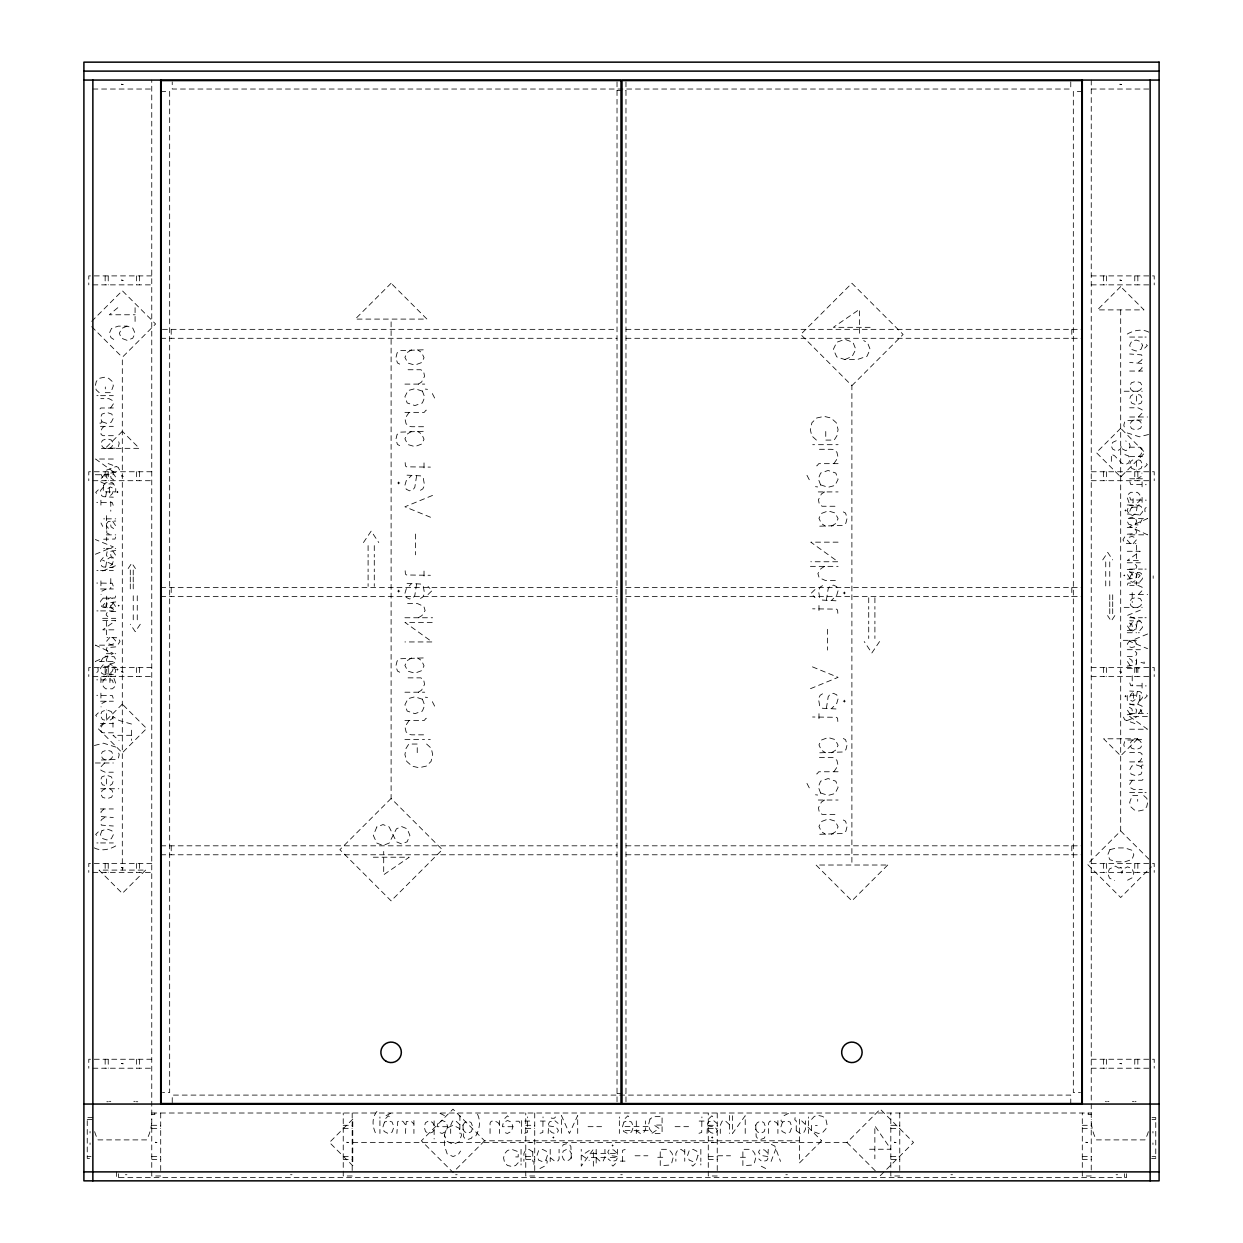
<?xml version="1.0" encoding="UTF-8"?>
<svg xmlns="http://www.w3.org/2000/svg" width="1243" height="1243" viewBox="0 0 1243 1243"><rect width="100%" height="100%" fill="white"/><g stroke="black" fill="none" stroke-linecap="round" stroke-linejoin="round"><path stroke-width="0.75" stroke-dasharray="5 3.75" d="M126.91 1174.713L125.388 1174.713M292.027 1174.713L290.505 1174.713M457.144 1174.713L455.622 1174.713M622.261 1174.713L620.739 1174.713M787.378 1174.713L785.856 1174.713M952.495 1174.713L950.973 1174.713M1117.612 1174.713L1116.09 1174.713M105.733 496.687L106.898 489.276L110.301 486.945L112.46 487.955L113.331 490.55L112.46 493.533L109.244 496.687M105.733 566.994L106.898 559.583L110.301 557.252L112.46 558.262L113.331 560.857L112.46 563.84L109.244 566.994M105.733 607.392L106.898 599.981L110.301 597.65L112.46 598.66L113.331 601.255L112.46 604.238L109.244 607.392M105.733 674.172L106.898 666.761L110.301 664.43L112.46 665.44L113.331 668.035L112.46 671.018L109.244 674.172M416.607 475.836L414.82 487.24L413.282 489.462L409.584 490.83L406.259 489.276L404.923 485.283L406.259 480.699L411.2 475.836M416.607 584.008L414.82 595.413L413.282 597.634L409.584 598.986L406.259 597.448L404.923 593.455L406.259 588.871L411.2 584.008M826.393 600.105L828.18 588.716L829.718 586.478L833.416 585.127L836.741 586.68L838.077 590.674L836.741 595.257L831.8 600.105M826.393 708.277L828.18 696.872L829.718 694.651L833.416 693.299L836.741 694.853L838.077 698.846L836.741 703.429L831.8 708.277M1137.267 505.823L1136.102 513.235L1132.699 515.565L1130.54 514.555L1129.669 511.961L1130.54 508.977L1133.756 505.823M1137.267 572.603L1136.102 580.015L1132.699 582.346L1130.54 581.336L1129.669 578.741L1130.54 575.758L1133.756 572.603M1137.267 621.251L1136.102 628.663L1132.699 630.993L1130.54 629.983L1129.669 627.389L1130.54 624.406L1133.756 621.251M1137.267 691.559L1136.102 698.97L1132.699 701.301L1130.54 700.291L1129.669 697.696L1130.54 694.713L1133.756 691.559M113.175 505.279L112.29 502.545L96.768 502.343M113.175 585.966L112.29 583.247L96.768 583.045M113.175 682.764L112.29 680.045L96.768 679.843M113.175 698.24L112.29 695.505L96.768 695.303M405.171 462.614L405.404 465.892L406.523 466.824L430.404 467.119M405.171 570.786L405.404 574.048L406.523 574.981L430.404 575.291M837.829 613.327L837.596 610.064L836.477 609.132L812.596 608.821M837.829 721.499L837.596 718.236L836.477 717.304L812.596 716.993M1129.825 481.756L1130.71 484.49L1146.232 484.692M1129.825 497.231L1130.71 499.95L1146.232 500.152M1129.825 682.966L1130.71 685.701L1146.232 685.903M119.53 469.994L118.256 467.337L106.447 462.924M1123.47 717.149L1124.744 719.79L1136.553 724.203M106.789 530.714L106.789 532.967L110.658 534.863M405.342 1133.461L406.29 1121.543L410.998 1121.124L413.919 1124.045M548.179 1133.461L548.691 1123.377L549.826 1121.59L554.891 1120.72L558.091 1123.377M617.522 1149.34L617.025 1158.911L615.969 1160.605L611.152 1161.428L608.107 1158.911M707.049 1133.461L707.562 1123.377L708.696 1121.59L713.762 1120.72L716.962 1123.377M768.267 1149.34L767.77 1158.911L766.698 1160.605L761.897 1161.428L758.836 1158.911M545.863 1160.107L547.371 1155.477L546.221 1151.236L542.43 1149.324L538.592 1150.707L536.976 1155.477L538.592 1160.107L542.15 1161.521L545.863 1160.107L547.231 1161.242L546.967 1163.262M782.469 1122.103L780.884 1126.981L782.096 1131.456L786.089 1133.461L790.144 1132L791.838 1126.981L790.144 1122.103L786.384 1120.611L782.469 1122.103L781.039 1120.906L781.303 1118.793M444.404 1135.077L446.688 1128.162L453.058 1125.288L459.087 1128.162L461.588 1135.077L459.024 1141.975L453.058 1144.368L447.076 1141.292L444.404 1135.077L444.404 1145.564L447.169 1153.861L453.058 1156.534L458.403 1154.436L460.547 1151.08M447.682 1126.702L437.116 1126.702L438.018 1122.615L442.306 1120.518L446.097 1122.149L447.682 1126.702L446.082 1131.379L442.12 1133.461L439.028 1132.373L437.536 1130.322M512.955 1126.702L502.405 1126.702L503.291 1122.615L507.579 1120.518L511.386 1122.149L512.955 1126.702L511.355 1131.379L507.393 1133.461L504.301 1132.373L502.809 1130.322M771.111 1161.413L775.834 1148.858M107.442 657.05L106.354 659.909L107.442 662.643L111 663.886L114.667 662.643L115.739 659.676L114.278 656.77L105.018 656.195M1135.558 524.064L1136.646 521.205L1135.558 518.471L1132 517.212L1128.333 518.471L1127.261 521.423L1128.722 524.344L1137.982 524.919M106.432 523.893L108.359 521.407L115.739 521.019M475.82 1135.869C480.14 1128.395 481.165 1118.778 475.82 1111.506M100.963 661.587L102.718 658.2M1140.282 522.899L1142.037 519.527M472.154 1136.879L471.408 1138.308L468.145 1139.349L464.929 1138.557L463.406 1136.49L462.878 1121.559M562.566 1146.093L563.281 1144.71L566.388 1143.731L569.434 1144.492L570.879 1146.45L571.392 1160.636M764.896 1136.879L764.134 1138.308L760.887 1139.349L757.671 1138.557L756.148 1136.49L755.62 1121.559M376.94 1111.413C371.02 1118.669 372.574 1128.287 376.94 1135.869M533.869 1164.38L534.117 1162.36L532.765 1161.242L532.765 1149.324M795.1 1117.612L794.836 1119.741L796.266 1120.922L796.266 1133.461M462.878 1125.397L464.587 1122.631L468.021 1121.046L471.144 1122.6L472.806 1127.013L471.454 1131.581L467.741 1133.476L464.462 1131.72L462.878 1129.11M571.392 1157L569.76 1159.626L566.497 1161.117L563.53 1159.641L561.945 1155.446L563.234 1151.111L566.761 1149.309L569.869 1150.987L571.392 1153.457M755.62 1125.397L757.329 1122.631L760.763 1121.046L763.886 1122.6L765.548 1127.013L764.196 1131.581L760.483 1133.476L757.205 1131.72L755.62 1129.11M128.169 568.548L131.774 563.11L135.44 568.548M1114.831 615.58L1111.226 621.018L1107.56 615.58M110.596 407.984L113.331 403.944L112.569 400.557L108.964 398.646L100.792 398.646M409.118 412.365L404.923 418.58L406.088 423.785L409.118 426.287L411.619 426.722L424.22 426.722M409.118 720.474L404.923 726.689L406.088 731.894L409.118 734.395L411.619 734.831L424.22 734.831M833.882 463.655L838.077 457.424L836.912 452.234L833.882 449.717L831.381 449.298L818.78 449.298M833.882 771.763L838.077 765.533L836.912 760.343L833.882 757.826L831.381 757.407L818.78 757.407M1132.404 780.262L1129.669 784.302L1130.431 787.689L1134.036 789.6L1142.208 789.6M140.273 624.235L135.254 631.677L130.329 624.235M363.453 542.554L371.175 531.103L378.773 542.554M879.547 641.559L871.825 653.01L864.227 641.559M1102.727 559.878L1107.746 552.436L1112.671 559.878M434.133 1129.918L432.486 1132.187L429.037 1133.461L425.588 1131.643L424.298 1127.385L425.401 1122.802L428.866 1120.751L432.548 1122.445L434.133 1125.412M101.957 421.781L106.836 423.366L111.311 422.154L113.331 418.161L111.854 414.121L106.836 412.412L101.957 414.121L100.481 417.866L101.957 421.781L100.776 423.21L98.648 422.946M422.402 391.141L414.898 388.702L408.015 390.566L404.923 396.703L407.176 402.934L414.898 405.56L422.402 402.934L424.702 397.17L422.402 391.141L424.236 388.95L427.514 389.354M422.402 699.25L414.898 696.81L408.015 698.675L404.923 704.812L407.176 711.043L414.898 713.668L422.402 711.043L424.702 705.278L422.402 699.25L424.236 697.059L427.514 697.463M820.598 484.863L828.102 487.303L834.985 485.438L838.077 479.316L835.824 473.086L828.102 470.46L820.598 473.086L818.298 478.85L820.598 484.863L818.764 487.07L815.486 486.666M820.598 792.972L828.102 795.411L834.985 793.547L838.077 787.425L835.824 781.194L828.102 778.569L820.598 781.194L818.298 786.959L820.598 792.972L818.764 795.178L815.486 794.774M1141.043 766.465L1136.164 764.88L1131.689 766.092L1129.669 770.085L1131.146 774.14L1136.164 775.834L1141.043 774.125L1142.519 770.38L1141.043 766.465L1142.224 765.035L1144.352 765.3M136.326 1101.718L137.771 1101.749M518.207 1162.702L515.565 1165.592L511.712 1166.462L507.47 1165.452L504.58 1162.5L503.57 1157.963L504.58 1153.706L507.47 1150.459L511.712 1149.324L518.207 1151.717L518.207 1156.922L512.815 1156.922M811.586 1119.368L814.367 1116.338L818.422 1115.437L822.897 1116.478L825.942 1119.601L826.999 1124.371L825.942 1128.846L822.897 1132.264L818.422 1133.461L811.586 1130.944L811.586 1125.459L817.257 1125.459M1134.875 1101.764L1136.009 1101.469M117.79 307.705L109.306 314.774L135.083 314.774M106.851 1101.749L108.296 1101.718M104.769 603.476L102.843 605.434L104.769 607.314M96.814 672.556L98.119 671.22L98.119 668.594L96.814 667.305M1146.186 507.424L1144.881 508.775L1144.881 511.401L1146.186 512.691M555.559 1116.96L554.269 1118.265L551.643 1118.265L550.307 1116.96M1138.231 577.638L1140.157 575.68L1138.231 573.8M91.687 321.347L122.311 290.738L155.593 324.003L122.311 357.285L122.311 870.1M103.915 808.944L100.978 811.881L101.398 816.589L113.331 817.521M391.11 798.457L339.898 849.668L391.11 900.864L442.306 849.668L391.11 798.457L391.11 319.094M851.89 385.656L903.102 334.46L851.89 283.264L800.694 334.46L851.89 385.656L851.89 865.019M1139.085 371.051L1142.022 368.114L1141.602 363.407L1129.669 362.474M484.599 1140.794L452.996 1172.398L421.377 1140.794L452.996 1109.176L484.599 1140.794L799.498 1140.794M1120.689 309.895L1120.689 830.961L1087.407 864.242L1120.689 897.524L1151.313 866.899M352.779 1142.457L846.965 1142.457L880.246 1109.176L913.527 1142.457L885.56 1170.409M880.246 1175.723L884.239 1171.729M98.306 489.835L95.68 492.399L98.306 495.087M98.306 712.829L95.68 715.393L98.306 718.081M98.29 831.878L95.664 834.457L98.29 837.129M428.027 594.558L432.067 590.596L428.027 586.478M814.973 589.57L810.933 593.517L814.973 597.65M1144.71 348.118L1147.336 345.538L1144.71 342.85M385.734 1118.436L388.406 1115.81L390.986 1118.436M1144.694 467.166L1147.32 464.602L1144.694 461.914M504.798 1118.451L507.47 1115.826L510.05 1118.451M625.167 1118.436L627.839 1115.81L630.419 1118.436M615.503 1163.588L612.954 1166.089L610.515 1163.588M709.163 1118.451L711.851 1115.826L714.43 1118.451M1144.694 698.426L1147.32 695.847L1144.694 693.159M695.319 1163.603L692.771 1166.105L690.316 1163.603M105.453 678.321L103.216 680.356L102.563 683.308L103.324 686.587L105.608 688.808L112.367 688.808L114.869 686.587L115.739 683.308L113.905 678.321L109.897 678.321L109.897 682.469M1137.547 502.794L1139.784 500.758L1140.437 497.79L1139.676 494.528L1137.392 492.306L1130.633 492.306L1128.131 494.528L1127.261 497.79L1129.095 502.794L1133.103 502.794L1133.103 498.645M110.176 720.07L112.243 718.578L113.331 715.471L111.233 711.509L106.572 709.908L102.004 711.493L100.372 715.284L102.47 719.573L106.572 720.474L106.572 709.908M110.176 785.343L112.243 783.851L113.331 780.759L111.233 776.797L106.572 775.197L102.004 776.766L100.372 780.557L102.47 784.846L106.572 785.747L106.572 775.197M1132.824 394.652L1130.757 396.144L1129.669 399.236L1131.767 403.198L1136.428 404.798L1140.996 403.229L1142.628 399.438L1140.53 395.15L1136.428 394.249L1136.428 404.798M1132.824 459.926L1130.757 461.417L1129.669 464.525L1131.767 468.487L1136.428 470.087L1140.996 468.502L1142.628 464.711L1140.53 460.423L1136.428 459.522L1136.428 470.087M1129.856 640.331L1127.261 644.06L1128.582 646.578L1131.689 647.51L1135.045 646.702L1136.553 644.185L1135.31 641.497L1133.15 640.331M104.583 817.521L101.367 819.79L100.434 822.276L101.398 825.134L113.331 826.005M1138.417 362.474L1141.633 360.206L1142.566 357.72L1141.602 354.861L1129.669 353.991M589.322 1150.459L581.879 1155.4L589.322 1160.418M652.062 1133.181L659.147 1128.489L652.062 1123.719M104.583 426.349L102.516 427.67L100.559 431.445L101.18 434.584L102.998 435.687L113.331 435.687M418.378 384.103L421.548 382.083L424.562 376.256L423.614 371.439L420.802 369.746L404.923 369.746M104.583 723.473L102.516 724.778L100.559 728.569L101.18 731.692L102.998 732.795L113.331 732.795M418.378 692.211L421.548 690.191L424.562 684.365L423.614 679.548L420.802 677.855L404.923 677.855M824.622 491.917L821.452 493.922L818.438 499.748L819.386 504.58L822.198 506.258L838.077 506.258M1138.417 456.523L1140.484 455.218L1142.441 451.427L1141.82 448.303L1140.002 447.2L1129.669 447.2M824.622 800.026L821.452 802.03L818.438 807.857L819.386 812.689L822.198 814.367L838.077 814.367M1138.417 761.897L1140.484 760.592L1142.441 756.801L1141.82 753.662L1140.002 752.559L1129.669 752.559M109.835 637.41L106.665 641.17L107.799 643.454L111.031 644.666L114.356 643.688L115.754 640.968L112.554 637.41M1133.165 543.688L1136.335 539.928L1135.201 537.644L1131.969 536.432L1128.644 537.411L1127.246 540.13L1130.446 543.688M104.567 474.748L100.201 479.441L100.994 482.098L105.127 483.947L113.331 483.947M104.567 762.984L100.201 767.677L100.994 770.349L105.127 772.198L113.331 772.198M418.409 617.755L421.952 615.565L425.106 610.546L423.879 606.444L417.539 603.601L404.923 603.601M824.591 566.357L821.048 568.548L817.894 573.567L819.121 577.684L825.461 580.512L838.077 580.512M1138.433 416.995L1142.799 412.319L1142.006 409.646L1137.873 407.797L1129.669 407.797M1138.433 594.542L1142.799 589.85L1142.006 587.178L1137.873 585.344L1129.669 585.344M1138.433 713.498L1142.799 708.805L1142.006 706.148L1137.873 704.299L1129.669 704.299M108.964 448.63L111.575 447.045L113.331 443.767L111.435 440.053L106.882 438.701L102.454 440.364L100.901 443.502L102.485 446.921L105.251 448.63M411.635 349.811L407.611 352.266L404.907 357.3L407.828 363.034L414.851 365.1L421.641 362.552L424.034 357.735L421.61 352.468L417.353 349.811M411.635 431.321L407.611 433.776L404.907 438.81L407.828 444.543L414.851 446.61L421.641 444.062L424.034 439.23L421.61 433.962L417.353 431.321M108.964 760.001L111.575 758.401L113.331 755.122L111.435 751.409L106.882 750.057L102.454 751.72L100.901 754.858L102.485 758.277L105.251 760.001M411.635 657.935L407.611 660.375L404.907 665.409L407.828 671.142L414.851 673.209L421.641 670.661L424.034 665.844L421.61 660.577L417.353 657.935M831.365 526.193L835.389 523.738L838.093 518.704L835.172 512.986L828.149 510.904L821.359 513.468L818.966 518.284L821.39 523.552L825.647 526.193M1134.036 419.994L1131.425 421.595L1129.669 424.857L1131.565 428.586L1136.118 429.938L1140.546 428.276L1142.099 425.137L1140.515 421.719L1137.749 419.994M831.365 752.792L835.389 750.352L838.093 745.303L835.172 739.585L828.149 737.519L821.359 740.067L818.966 744.883L821.39 750.15L825.647 752.792M831.365 834.302L835.389 831.847L838.093 826.813L835.172 821.095L828.149 819.013L821.359 821.576L818.966 826.393L821.39 831.66L825.647 834.302M1134.036 739.616L1131.425 741.201L1129.669 744.479L1131.565 748.193L1136.118 749.545L1140.546 747.882L1142.099 744.759L1140.515 741.325L1137.749 739.616M103.231 487.287L100.574 490.488L101.46 495.553L103.231 496.687L113.315 497.2M103.231 557.594L100.574 560.811L101.46 565.876L103.231 566.994L113.315 567.507M103.231 597.992L100.574 601.192L101.46 606.273L103.231 607.392L113.315 607.905M103.231 664.772L100.574 667.988L101.46 673.053L103.231 674.172L113.315 674.685M420.46 490.301L422.822 488.872L424.531 485.36L423.195 477.576L420.46 475.836L404.938 475.044M420.46 598.473L422.822 597.044L424.531 593.533L423.195 585.733L420.46 584.008L404.938 583.216M822.54 585.655L820.178 587.084L818.469 590.58L819.805 598.38L822.54 600.105L838.062 600.897M822.54 693.827L820.178 695.257L818.469 698.752L819.805 706.552L822.54 708.277L838.062 709.069M1139.769 515.224L1142.426 512.007L1141.54 506.942L1139.769 505.823L1129.685 505.311M1139.769 582.004L1142.426 578.803L1141.54 573.722L1139.769 572.603L1129.685 572.091M1139.769 630.652L1142.426 627.451L1141.54 622.37L1139.769 621.251L1129.685 620.739M1139.769 700.959L1142.426 697.758L1141.54 692.693L1139.769 691.559L1129.685 691.046M104.148 666.264L115.739 667.118M1138.852 514.835L1127.261 513.981M105.267 788.746L102.314 790.315L100.621 794.013L102.672 797.462L107.255 798.565L111.513 797.291L113.315 793.826L112.041 790.377L109.772 788.746M1137.733 391.25L1140.686 389.68L1142.379 385.983L1140.328 382.533L1135.745 381.43L1131.487 382.704L1129.685 386.169L1130.959 389.618L1133.228 391.25M1137.733 607.361L1140.686 605.776L1142.379 602.094L1140.328 598.644L1135.745 597.541L1131.487 598.815L1129.685 602.265L1130.959 605.729L1133.228 607.361M1127.587 880.199L1132.187 877.776L1133.756 873.301L1132.187 868.733L1127.587 866.853L1123.284 868.95L1121.87 873.301L1120.363 868.95L1115.328 866.122L1109.471 868.95L1107.762 873.301L1109.471 878.133L1114.536 880.541M118.24 644.2L120.043 641.264L117.945 637.799L107.038 637.41M1124.76 536.914L1122.957 539.85L1125.055 543.3L1135.962 543.688M386.091 1115.639L390.722 1113.246M539.959 1168.529L544.356 1166.26M784.069 1115.639L788.699 1113.246M94.406 745.52L103.402 743.174L115.723 747.043M1148.594 434.475L1139.598 436.821L1127.277 432.952M1116.245 440.706L1112.578 442.446L1111.351 445.942L1112.578 449.08L1116.82 451.131L1120.456 449.08L1121.543 445.942L1122.569 449.08L1125.676 450.603L1129.001 449.251L1130.136 445.942L1129.001 442.694L1125.676 440.954M1127.277 334.056C1134.843 329.706 1144.461 328.152 1151.717 334.056M115.723 845.939C108.157 850.29 98.539 851.843 91.283 845.939M127.019 326.132L121.892 328.354L119.344 333.279L121.332 338.205L127.019 340.318L132.721 338.251L135.083 333.279L132.721 328.028L127.019 326.132L118.365 326.132L111.528 328.432L109.322 333.279L111.047 337.692L113.812 339.463M844.867 359.553L852.185 356.384L855.805 349.345L852.993 342.338L844.867 339.323L836.725 342.26L833.354 349.345L836.725 356.85L844.867 359.553L857.204 359.553L866.977 356.275L870.131 349.345L867.661 343.068L863.714 340.535M95.385 554.254L113.331 546.889L95.385 539.555M432.517 495.429L404.923 506.787L432.517 518.067M810.483 688.684L838.077 677.342L810.483 666.062M1147.615 633.992L1129.669 641.372L1147.615 648.706M102.641 570.972L115.739 565.612L102.641 560.22M1140.359 610.127L1127.261 615.487L1140.359 620.879M106.447 470.18L116.096 466.529M1126.904 720.598L1136.553 716.962M115.739 472.371L107.069 473.567L106.432 477.265L108.359 479.612M115.739 550.54L107.069 551.737L106.432 555.45L108.359 557.796M115.739 601.923L107.069 603.119L106.432 606.833L108.359 609.163M1127.261 579.176L1135.931 577.979L1136.568 574.282L1134.641 571.935M1127.261 630.558L1135.931 629.362L1136.568 625.664L1134.641 623.318M1127.261 666.108L1135.931 664.912L1136.568 661.214L1134.641 658.868M1127.261 714.772L1135.931 713.575L1136.568 709.877L1134.641 707.531M106.354 588.964L101.071 591.559L101.071 594.651M106.354 701.223L101.071 703.833L101.071 706.925M1136.646 478.773L1141.929 476.162L1141.929 473.07M515.954 1121.217L519.046 1121.217L521.64 1126.5M1105.384 1101.469L1106.503 1101.764M771.344 1144.415L774.793 1146.046L780.526 1161.413M90.055 1131.441L90.055 1132.979M90.055 1142.97L90.055 1144.492M1152.945 1132.979L1152.945 1131.441M1152.945 1144.492L1152.945 1142.97M92.868 89.03L151.755 89.03M1091.245 89.03L1150.132 89.03M617.025 90.568L625.975 90.568M160.704 91.594L169.669 91.594L169.669 1092.535L162.507 1092.535M1082.296 91.594L1073.33 91.594L1073.33 1092.535L1080.493 1092.535M151.755 275.899L88.781 275.899L88.781 284.865M1091.245 275.899L1154.219 275.899L1154.219 284.865M92.868 284.865L151.755 284.865M1091.245 284.865L1150.132 284.865M870.131 327.329L833.354 327.329L859.488 309.367L859.488 333.248M162.46 329.348L617.025 329.348M625.975 329.348L1082.296 329.348M1129.669 337.055L1142.426 337.055M1144.958 337.055L1146.17 337.055M160.704 338.298L617.025 338.298M625.975 338.298L1082.296 338.298M423.241 349.811L400.277 350.635L397.092 352.981L395.88 357.922L397.465 362.94L399.687 364.106M1129.669 371.051L1142.597 371.051M404.923 384.103L424.718 384.103M1124.2 391.25L1142.255 391.25M96.83 395.662L98.042 395.662M100.574 395.662L113.331 395.662M113.331 407.984L100.792 407.984L99.595 409.413L97.467 409.149M404.923 412.365L424.22 412.365L426.054 410.159L429.332 410.563M1129.669 416.995L1147.662 416.995M1141.587 419.994L1126.655 420.522L1124.589 422.045L1123.796 425.261L1124.822 428.524L1126.267 429.286M100.465 426.349L113.331 426.349M423.241 431.321L400.277 432.144L397.092 434.491L395.88 439.432L397.465 444.45L399.687 445.6M812.704 444.683L814.569 444.683M818.453 444.683L838.077 444.683M101.413 448.63L116.345 448.101L118.411 446.579L119.204 443.378L118.178 440.115L116.733 439.354M1129.669 456.523L1142.535 456.523M113.331 459.024L95.587 459.024L113.331 471.75M838.077 463.655L818.78 463.655L816.946 465.845L813.668 465.441M151.755 471.75L88.781 471.75L88.781 480.699M1091.245 471.75L1154.219 471.75L1154.219 480.699M95.338 474.748L113.331 474.748M1129.669 478.773L1142.441 478.773M92.868 480.699L151.755 480.699M1091.245 480.699L1150.132 480.699M397.62 482.968L399.78 482.968M116.671 492.057L118.069 492.057M818.282 491.917L838.077 491.917M1127.261 504.984L1136.584 504.984M1138.417 504.984L1139.303 504.984M1136.413 507.16L1130.431 507.16L1127.805 508.558L1127.261 511.028L1129.25 513.981M1124.931 510.453L1126.329 510.453M1129.669 518.549L1147.6 518.549L1129.669 526.519L1147.6 534.832L1129.669 534.832M103.697 518.844L104.583 518.844M106.416 518.844L115.739 518.844M819.759 526.193L842.723 525.385L845.908 523.039L847.12 518.098L845.535 513.079L843.313 511.914M1127.261 527.405L1136.661 527.405M1127.261 534.226L1136.133 533.418L1136.584 531.134L1133.647 527.405M106.416 534.863L115.739 534.863M103.635 539.198L114.993 539.042L115.63 537.054M838.077 542.166L810.793 542.166L838.077 561.758L810.793 561.758M103.697 548.365L104.583 548.365M106.416 548.365L115.739 548.365M1127.261 551.286L1140.219 551.286L1127.261 560.577L1140.219 560.577M1127.261 562.768L1140.39 562.768M810.405 566.357L838.077 566.357M1129.669 569.092L1142.426 569.092M1144.958 569.092L1146.17 569.092M1127.261 569.496L1133.243 569.496L1136.257 568.144L1136.848 566.202L1133.663 562.768M96.83 570.506L98.042 570.506M100.574 570.506L113.331 570.506M1123.781 575.416L1124.806 575.416M1139.365 582.951L1128.007 583.091L1127.37 585.08M160.704 587.582L617.025 587.582M625.975 587.582L1082.296 587.582M100.559 588.964L113.331 588.964M397.62 591.124L399.78 591.124M843.22 592.989L845.38 592.989M1129.669 594.542L1147.662 594.542M160.704 596.547L617.025 596.547M625.975 596.547L1082.296 596.547M103.635 598.163L114.993 598.023L115.63 596.019M118.194 605.683L119.219 605.683M1124.2 607.361L1142.255 607.361M96.83 610.903L98.042 610.903M100.574 610.903L113.331 610.903M115.739 611.603L109.757 611.603L106.743 612.954L106.152 614.912L109.337 618.33M404.923 617.755L432.595 617.755M1129.669 617.74L1142.426 617.74M1144.958 617.74L1146.17 617.74M102.61 618.33L115.739 618.33M102.781 620.521L115.739 620.521L102.781 629.828L115.739 629.828M432.207 622.37L404.923 622.37L432.207 641.947L404.923 641.947M1127.261 632.749L1136.584 632.749M1138.417 632.749L1139.303 632.749M1123.252 640.331L1136.444 640.331M113.331 645.164L95.4 645.164L113.331 653.476L95.4 661.431L113.331 661.431M115.739 646.873L106.867 647.681L106.416 649.965L109.353 653.694M1127.261 649.701L1140.39 649.701M106.339 653.694L115.739 653.694M1127.261 656.428L1133.243 656.428L1136.257 655.077L1136.848 653.134L1133.663 649.701M423.241 657.935L400.277 658.743L397.092 661.09L395.88 666.03L397.465 671.049L399.687 672.214M1141.012 662.364L1144.446 663.342L1143.824 661.229M151.755 667.584L88.781 667.584L88.781 676.534M1091.245 667.584L1154.219 667.584L1154.219 676.534M1127.261 668.299L1136.584 668.299M1138.417 668.299L1139.303 668.299M116.671 669.542L118.069 669.542M106.587 673.939L112.569 673.939L115.195 672.541L115.739 670.07L113.75 667.118M103.697 676.13L104.583 676.13M106.416 676.13L115.739 676.13M92.868 676.534L151.755 676.534M1091.245 676.534L1150.132 676.534M404.923 692.211L424.718 692.211M1124.931 696.189L1126.329 696.189M100.559 701.223L113.331 701.223M843.22 701.161L845.38 701.161M1129.669 713.498L1147.662 713.498M1147.413 716.496L1129.669 716.496L1147.413 729.221L1129.669 729.221M404.923 720.474L424.22 720.474L426.054 718.268L429.332 718.672M100.465 723.473L113.331 723.473M131.494 735.312L112.973 735.312L119.064 740.408M404.923 739.43L424.547 739.43M428.431 739.43L430.296 739.43M1141.587 739.616L1126.655 740.144L1124.589 741.667L1123.796 744.883L1124.822 748.131L1126.267 748.892M819.759 752.792L842.723 751.984L845.908 749.638L847.12 744.697L845.535 739.678L843.313 738.513M101.413 760.001L116.345 759.473L118.411 757.95L119.204 754.734L118.178 751.471L116.733 750.71M1129.669 761.897L1142.535 761.897M95.338 762.984L113.331 762.984M838.077 771.763L818.78 771.763L816.946 773.954L813.668 773.55M1129.669 780.262L1142.208 780.262L1143.405 778.833L1145.533 779.097M100.745 788.746L118.8 788.746M1129.669 792.583L1142.426 792.583M1144.958 792.583L1146.17 792.583M818.282 800.026L838.077 800.026M100.403 808.944L113.331 808.944M819.759 834.302L842.723 833.494L845.908 831.147L847.12 826.207L845.535 821.188L843.313 820.023M96.83 842.94L98.042 842.94M100.574 842.94L113.331 842.94M160.704 845.815L617.025 845.815M625.975 845.815L1082.296 845.815M160.704 854.78L617.025 854.78M625.975 854.78L1082.296 854.78M373.304 857.219L409.211 857.219L383.699 874.746L383.699 851.455M151.755 863.419L88.781 863.419L88.781 872.368M1091.245 863.419L1154.219 863.419L1154.219 872.368M92.868 872.368L151.755 872.368M1091.245 872.368L1150.132 872.368M151.755 1059.254L88.781 1059.254L88.781 1068.219M1091.245 1059.254L1154.219 1059.254L1154.219 1068.219M92.868 1068.219L151.755 1068.219M1091.245 1068.219L1150.132 1068.219M617.025 1093.56L625.975 1093.56M109.431 1101.345L110.798 1101.345M133.824 1101.345L135.192 1101.345M1107.622 1101.391L1108.958 1101.391M1132.42 1101.391L1133.771 1101.391M151.755 1113.013L1091.245 1113.013M151.755 1114.551L154.816 1114.551L154.816 1113.013M1091.245 1114.551L1088.184 1114.551L1088.184 1113.013M92.868 1117.55L87.243 1117.55L87.243 1158.383L90.988 1158.383M1152.012 1117.55L1155.757 1117.55L1155.757 1158.383L1150.132 1158.383M87.243 1119.415L92.868 1119.415M1152.012 1119.415L1155.757 1119.415M524.81 1121.062L529.72 1121.062M540.285 1121.062L545.195 1121.062M699.156 1121.062L704.051 1121.062M656.646 1125.07L664.71 1125.07M151.755 1125.303L160.704 1125.303M343.239 1125.303L352.189 1125.303M525.758 1125.303L534.723 1125.303M708.277 1125.303L717.242 1125.303M890.811 1125.303L899.761 1125.303M1082.296 1125.303L1091.245 1125.303M588.079 1126.671L601.581 1126.671M625.027 1126.578L632.097 1126.578M634.054 1126.578L641.139 1126.578M643.097 1126.578L650.167 1126.578M675.089 1126.671L688.591 1126.671M151.755 1128.364L160.704 1128.364M343.239 1128.364L352.189 1128.364M525.758 1128.364L534.723 1128.364M708.277 1128.364L717.242 1128.364M890.811 1128.364L899.761 1128.364M1082.296 1128.364L1091.245 1128.364M625.027 1130.4L632.097 1130.4M634.054 1130.4L641.139 1130.4M643.097 1130.4L650.167 1130.4M552.669 1137.516L553.99 1137.516M711.54 1137.516L712.861 1137.516M612.007 1145.471L613.265 1145.471M869.572 1149.247L890.92 1149.247L874.854 1125.863L874.854 1158.756M591.326 1153.38L598.769 1153.38M600.835 1153.38L608.278 1153.38M610.344 1153.38L617.787 1153.38M635.064 1155.772L647.883 1155.772M717.708 1155.772L730.542 1155.772M87.243 1156.534L90.988 1156.534M151.755 1156.534L160.704 1156.534M343.239 1156.534L352.189 1156.534M525.758 1156.534L534.723 1156.534M708.277 1156.534L717.242 1156.534M890.811 1156.534L899.761 1156.534M1082.296 1156.534L1091.245 1156.534M1152.012 1156.534L1155.757 1156.534M657.749 1157.295L665.393 1157.295M740.408 1157.295L748.053 1157.295M591.326 1157.404L598.769 1157.404M600.835 1157.404L608.278 1157.404M610.344 1157.404L617.787 1157.404M151.755 1159.595L160.704 1159.595M343.239 1159.595L352.189 1159.595M525.758 1159.595L534.723 1159.595M708.277 1159.595L717.242 1159.595M890.811 1159.595L899.761 1159.595M1082.296 1159.595L1091.245 1159.595M620.366 1161.117L625.027 1161.117M160.704 1175.987L151.755 1175.987L151.755 80.065M352.189 1175.987L343.239 1175.987L343.239 1113.013M534.723 1175.987L525.758 1175.987L525.758 1113.013M717.242 1175.987L708.277 1175.987L708.277 1113.013M899.761 1175.987L890.811 1175.987L890.811 1113.013M1091.245 1175.987L1082.296 1175.987L1082.296 1113.013M707.562 1125.878L714.974 1127.028L717.304 1130.431L716.294 1132.591L713.7 1133.461L710.732 1132.591L707.562 1129.39M767.77 1156.534L760.732 1155.431L758.525 1152.199L759.473 1150.148L761.943 1149.324L764.771 1150.148L767.77 1153.193M548.691 1125.878L556.103 1127.028L558.433 1130.431L557.423 1132.591L554.829 1133.461L551.861 1132.591L548.691 1129.39M617.025 1156.534L609.987 1155.431L607.78 1152.199L608.744 1150.148L611.199 1149.324L614.026 1150.148L617.025 1153.193M698.97 1133.305L701.705 1132.435L701.907 1116.913M540.099 1133.305L542.834 1132.435L543.036 1116.913M625.198 1149.464L622.603 1150.303L622.417 1165.048M524.639 1133.305L527.358 1132.435L527.56 1116.913M131.494 724.048L119.11 720.474L112.973 716.574L112.973 727.155M1124.884 454.596L1128.597 455.963L1129.934 459.537L1128.675 462.971L1125.568 464.54L1121.839 463.328L1114.536 455.73L1111.351 454.239L1111.351 464.214M761.26 1166.214L765.657 1168.482M440.006 1113.308L444.637 1115.686M108.359 528.275L106.432 525.929M796.266 1130.742L800.306 1133.461L803.693 1132.715L805.604 1129.11L805.604 1120.922M684.738 1151.919L680.884 1149.324L677.684 1150.039L675.866 1153.457L675.866 1161.242M636.307 1130.742L640.347 1133.461L643.719 1132.715L645.63 1129.11L645.63 1120.922M532.765 1151.919L528.928 1149.324L525.711 1150.039L523.893 1153.457L523.893 1161.242M816.402 440.084L811.71 435.796L810.327 429.55L811.943 422.682L816.744 417.99L824.078 416.374L830.961 417.99L836.228 422.682L838.077 429.55L836.912 435.796L834.193 440.084L825.756 440.084L825.756 431.352M1143.762 795.582L1146.807 798.363L1147.709 802.419L1146.668 806.893L1143.544 809.939L1138.774 810.995L1134.3 809.939L1130.881 806.893L1129.669 802.419L1132.187 795.582L1137.687 795.582L1137.687 801.253M99.238 392.664L96.193 389.882L95.291 385.827L96.332 381.352L99.456 378.307L104.226 377.25L108.7 378.307L112.119 381.352L113.331 385.827L110.813 392.664L105.313 392.664L105.313 386.993M426.598 744.044L431.29 748.317L432.673 754.563L431.057 761.446L426.256 766.123L418.922 767.739L412.039 766.123L406.772 761.446L404.923 754.563L406.088 748.317L408.807 744.044L417.244 744.044L417.244 752.776M1130.229 578.803L1127.261 574.313L1129.467 571.687L1131.953 573.38L1132.808 578.803M1130.229 630.185L1127.261 625.695L1129.467 623.069L1131.953 624.763L1132.808 630.185M1130.229 665.735L1127.261 661.245L1129.467 658.619L1131.953 660.313L1132.808 665.735M1130.229 714.399L1127.261 709.908L1129.467 707.283L1131.953 708.976L1132.808 714.399M112.771 472.744L115.739 477.219L113.533 479.86L111.047 478.151L110.192 472.744M112.771 521.407L115.739 525.882L113.533 528.524L111.047 526.814L110.192 521.407M112.771 550.929L115.739 555.403L113.533 558.045L111.047 556.336L110.192 550.929M112.771 602.296L115.739 606.786L113.533 609.412L111.047 607.718L110.192 602.296M1120.689 830.961L1151.313 861.57M91.687 326.676L122.311 357.285M846.965 1142.457L877.574 1173.066M405.342 1124.713L403.074 1121.512L400.588 1120.58L397.729 1121.543L396.874 1133.461M777.9 1124.713L776.595 1122.662L772.804 1120.704L769.666 1121.326L768.562 1123.144L768.562 1133.461M550.214 1157.637L555.062 1161.444L558.045 1160.853L559.086 1159.129L559.086 1149.324M499.406 1124.713L498.101 1122.662L494.31 1120.704L491.171 1121.326L490.068 1123.144L490.068 1133.461M729.501 1124.713L724.809 1120.347L722.152 1121.139L720.303 1125.272L720.303 1133.461M596.189 1157.637L600.649 1161.785L603.181 1161.024L604.937 1157.109L604.937 1149.324M459.879 1124.713L455.187 1120.347L452.514 1121.139L450.681 1125.272L450.681 1133.461M1140.251 709.396L1141.991 712.767M806.971 475.308L810.654 482.424M806.971 783.416L810.654 790.532M432.346 393.58L436.029 400.712M432.346 701.689L436.029 708.821M101.009 474.36L102.749 477.747M101.009 523.023L102.749 526.41M1153.193 575.882L1153.193 578.352M1142.084 481.942L1142.084 486.852M1142.084 497.402L1142.084 502.312M1142.084 683.153L1142.084 688.047M1137.842 275.899L1137.842 284.865M1137.842 471.75L1137.842 480.699M1137.842 667.584L1137.842 676.534M1137.842 863.419L1137.842 872.368M1137.842 1059.254L1137.842 1068.219M1136.475 545.211L1136.475 558.713M1136.32 581.367L1136.32 584.956M1136.475 659.085L1136.475 672.587M1134.766 275.899L1134.766 284.865M1134.766 471.75L1134.766 480.699M1134.766 667.584L1134.766 676.534M1134.766 863.419L1134.766 872.368M1134.766 1059.254L1134.766 1068.219M1133.398 693.345L1133.398 699.219M1132.218 592.678L1132.218 602.544M1132.218 675.881L1132.218 685.748M1126.578 1173.765L1126.578 1177.525L116.422 1177.525L116.422 1171.885M1125.63 509.785L1125.63 511.122M1125.63 695.536L1125.63 696.857M1124.527 1173.765L1124.527 1177.525M1124.293 574.934L1124.293 575.897M1112.703 594.775L1112.703 600.214M1112.703 601.721L1112.703 607.159M1112.703 608.666L1112.703 614.12M1109.75 561.883L1109.75 569.325M1109.75 571.392L1109.75 578.834M1109.75 580.901L1109.75 588.359M1109.766 594.775L1109.766 600.214M1109.766 601.721L1109.766 607.159M1109.766 608.666L1109.766 614.12M1106.612 275.899L1106.612 284.865M1106.612 471.75L1106.612 480.699M1106.612 667.584L1106.612 676.534M1106.612 863.419L1106.612 872.368M1106.612 1059.254L1106.612 1068.219M1105.742 561.883L1105.742 569.325M1105.742 571.392L1105.742 578.834M1105.742 580.901L1105.742 588.359M1103.535 275.899L1103.535 284.865M1103.535 471.75L1103.535 480.699M1103.535 667.584L1103.535 676.534M1103.535 863.419L1103.535 872.368M1103.535 1059.254L1103.535 1068.219M1091.245 80.065L1091.245 1171.885M1071.792 329.348L1071.792 338.298M1071.792 587.582L1071.792 596.547M1071.792 845.815L1071.792 854.78M1070.767 81.867L1070.767 89.03L172.233 89.03L172.233 81.867M1070.767 1104.048L1070.767 1095.099L172.233 1095.099L172.233 1104.048M899.761 1113.013L899.761 1171.885M874.901 597.774L874.901 609.225M874.901 612.395L874.901 623.862M874.901 627.031L874.901 638.498M868.717 597.774L868.717 609.225M868.717 612.395L868.717 623.862M868.717 627.031L868.717 638.498M844.292 591.963L844.292 593.999M844.292 700.135L844.292 702.171M827.62 629.3L827.62 650.089M818.982 605.512L818.982 613.063M818.982 713.684L818.982 721.22M808.587 1116.975L808.587 1118.187M808.587 1120.704L808.587 1133.461M777.9 1120.611L777.9 1133.461M745.225 1133.461L745.225 1115.732L732.5 1133.461L732.5 1115.732M729.501 1115.484L729.501 1133.461M717.242 1113.013L717.242 1171.885M712.192 1136.817L712.192 1138.215M700.834 1149.324L700.834 1161.444M700.834 1163.836L700.834 1164.986M684.738 1149.324L684.738 1161.242M636.307 1120.922L636.307 1133.461M625.975 81.82L625.975 1104.048M619.356 1116.975L619.356 1118.187M619.356 1120.704L619.356 1133.461M617.025 81.82L617.025 1102.308M612.628 1144.819L612.628 1146.139M596.189 1149.324L596.189 1166.4M593.346 1166.167L593.346 1149.324L581.242 1166.167L581.242 1149.324M577.7 1133.461L577.7 1115.546L569.403 1133.461L561.432 1115.546L561.432 1133.461M553.321 1136.817L553.321 1138.215M550.214 1149.324L550.214 1161.537M534.723 1113.013L534.723 1171.885M521.64 1120.704L521.64 1133.461M521.05 1149.324L521.05 1161.444M521.05 1163.836L521.05 1164.986M499.406 1120.611L499.406 1133.461M459.879 1115.484L459.879 1133.461M434.133 1120.891L434.133 1138.945M424.018 462.893L424.018 470.444M424.018 571.065L424.018 578.616M415.38 534.039L415.38 554.813M413.919 1120.549L413.919 1133.461M398.708 481.942L398.708 483.993M398.708 590.114L398.708 592.15M379.923 1116.975L379.923 1118.187M379.923 1120.704L379.923 1133.461M374.283 545.63L374.283 557.082M374.283 560.267L374.283 571.718M374.283 574.903L374.283 586.354M368.099 545.63L368.099 557.082M368.099 560.267L368.099 571.718M368.099 574.903L368.099 586.354M352.189 1113.013L352.189 1171.885M171.208 329.348L171.208 338.298M171.208 587.582L171.208 596.547M171.208 845.815L171.208 854.78M160.704 1113.013L160.704 1171.885M139.465 275.899L139.465 284.865M139.465 471.75L139.465 480.699M139.465 667.584L139.465 676.534M139.465 863.419L139.465 872.368M139.465 1059.254L139.465 1068.219M137.258 595.77L137.258 603.212M137.258 605.279L137.258 612.721M137.258 614.788L137.258 622.246M136.388 275.899L136.388 284.865M136.388 471.75L136.388 480.699M136.388 667.584L136.388 676.534M136.388 863.419L136.388 872.368M136.388 1059.254L136.388 1068.219M135.083 307.705L135.083 321.875M133.234 570.009L133.234 575.447M133.234 576.954L133.234 582.392M133.234 583.915L133.234 589.353M133.25 595.77L133.25 603.212M133.25 605.279L133.25 612.721M133.25 614.788L133.25 622.246M131.494 730.216L131.494 740.408M130.297 570.009L130.297 575.447M130.297 576.954L130.297 582.392M130.297 583.915L130.297 589.353M118.707 605.201L118.707 606.164M118.473 1173.765L118.473 1177.525M117.37 491.389L117.37 492.71M117.37 668.874L117.37 670.21M110.782 501.38L110.782 511.246M110.782 578.57L110.782 588.436M109.602 487.909L109.602 493.797M108.234 275.899L108.234 284.865M108.234 471.75L108.234 480.699M108.234 667.584L108.234 676.534M108.234 863.419L108.234 872.368M108.234 1059.254L108.234 1068.219M106.68 537.178L106.68 540.767M106.68 596.158L106.68 599.732M106.525 515.659L106.525 529.161M106.525 621.282L106.525 634.785M105.158 275.899L105.158 284.865M105.158 471.75L105.158 480.699M105.158 667.584L105.158 676.534M105.158 863.419L105.158 872.368M105.158 1059.254L105.158 1068.219M100.916 500.199L100.916 505.093M100.916 580.885L100.916 585.795M100.916 677.684L100.916 682.593M100.916 693.143L100.916 698.053M94.639 1131.674A43.521 43.521 0 0 0 97.995 1139.893L146.627 1139.893A43.521 43.521 0 0 0 151.755 1119.415M1148.361 1131.674A43.521 43.521 0 0 1 1145.005 1139.893L1096.373 1139.893A43.521 43.521 0 0 1 1091.245 1119.415M121.565 84.229L123.057 84.617L121.565 84.229M121.565 280.063L123.057 280.452L121.565 280.063M121.565 475.898L123.057 476.287L121.565 475.898M121.565 671.733L123.057 672.137L121.565 671.733M121.565 867.567L123.057 867.971L121.565 867.567M121.565 1063.402L123.057 1063.806L121.565 1063.402M155.359 1142.255L156.836 1142.643L155.359 1142.255M346.844 1142.255L348.32 1142.643L346.844 1142.255M529.363 1142.255L530.854 1142.643L529.363 1142.255M711.897 1142.255L713.373 1142.643L711.897 1142.255M894.416 1142.255L895.908 1142.643L894.416 1142.255M1119.943 84.229L1121.435 84.617L1119.943 84.229M1119.943 280.063L1121.435 280.452L1119.943 280.063M1119.943 475.898L1121.435 476.287L1119.943 475.898M1119.943 671.733L1121.435 672.137L1119.943 671.733M1119.943 867.567L1121.435 867.971L1119.943 867.567M1085.9 1142.255L1087.392 1142.643L1085.9 1142.255M1119.943 1063.402L1121.435 1063.806L1119.943 1063.402M103.589 485.345L103.138 491.886L115.739 491.886L115.739 487.101L112.569 482.735L109.073 482.051L105.235 483.045L103.589 485.345M1139.862 699.452L1137.765 704.097L1133.927 705.092L1130.431 704.393L1127.261 700.027L1127.261 695.257L1139.862 695.257L1139.862 699.452M649.996 1119.088L648.628 1124.34L649.576 1129.126L651.752 1131.922L655.543 1133.461L662.084 1133.461L662.084 1116.214L653.134 1116.82L649.996 1119.088M673.022 1157.994L671.733 1162.982L668.75 1165.126L660.235 1165.716L660.235 1149.324L666.45 1149.324L670.055 1150.785L672.121 1153.457L673.022 1157.994M755.682 1157.994L754.377 1162.982L751.394 1165.126L742.879 1165.716L742.879 1149.324L749.094 1149.324L752.714 1150.785L754.765 1153.457L755.682 1157.994M384.507 1122.103L382.922 1126.981L384.134 1131.456L388.127 1133.461L392.166 1132L393.876 1126.981L392.166 1122.103L388.422 1120.611L384.507 1122.103M623.939 1122.103L622.355 1126.981L623.566 1131.456L627.544 1133.461L631.599 1132L633.308 1126.981L631.599 1122.103L627.855 1120.611L623.939 1122.103M697.976 1155.477L696.484 1160.107L692.755 1161.521L689.197 1160.107L687.581 1155.477L689.197 1150.707L693.05 1149.324L696.826 1151.236L697.976 1155.477M101.957 830.697L100.481 834.441L101.957 838.357L106.836 839.942L111.311 838.73L113.331 834.752L111.854 830.697L106.836 828.988L101.957 830.697M1142.519 345.554L1141.043 349.299L1136.164 351.008L1131.146 349.299L1129.669 345.243L1131.689 341.266L1136.164 340.054L1141.043 341.639L1142.519 345.554M1109.906 849.653L1107.762 854.811L1109.906 859.705L1116.758 861.819L1124.884 861.819L1131.891 859.503L1133.834 854.858L1131.891 850.243L1124.884 847.928L1116.758 847.928L1109.906 849.653M376.847 826.968L373.304 835.389L376.847 843.08L382.999 845.52L389.152 843.08L396.455 828.832L401.613 826.548L407.145 828.832L409.91 835.389L407.145 841.791L401.613 843.997L396.455 841.791L389.152 826.968L382.999 824.575L376.847 826.968M122.311 431.321L105.282 448.335L139.34 448.335L122.311 431.321M391.11 283.264L355.265 319.094L426.939 319.094L391.11 283.264M122.311 704.159L97.995 728.491L122.311 752.807L146.627 728.491L122.311 704.159M145.602 870.1L122.311 893.391L99.02 870.1L145.602 870.1M1120.689 286.605L1097.398 309.895L1143.98 309.895L1120.689 286.605M352.779 1119.151L329.473 1142.457L352.779 1165.748L352.779 1119.151M1120.689 428.307L1096.373 452.623L1120.689 476.939L1145.005 452.623L1120.689 428.307M887.735 865.019L851.89 900.864L816.061 865.019L887.735 865.019M1137.718 738.793L1120.689 755.822L1103.66 738.793L1137.718 738.793M821.623 1140.794L799.498 1162.92L799.498 1118.653L821.623 1140.794"/><path stroke-width="1.5" d="M83.903 71.115L1159.098 71.115M83.903 80.065L1159.098 80.065M83.903 1104.048L1159.098 1104.048M83.903 1171.885L1159.098 1171.885M1150.132 80.065L1150.132 1180.85M1082.296 80.065L1082.296 1104.048M160.704 80.065L160.704 1104.048M92.868 80.065L92.868 1180.85M1159.098 62.15L83.903 62.15L83.903 1180.85L1159.098 1180.85L1159.098 62.15M620.987 80.577L161.217 80.577L161.217 1103.535L620.987 1103.535L620.987 80.577M1081.783 80.577L622.013 80.577L622.013 1103.535L1081.783 1103.535L1081.783 80.577M846.778 1061.211A10.239 10.239 0 0 0 862.129 1052.339A10.239 10.239 0 0 0 846.778 1043.467A10.239 10.239 0 0 0 846.778 1061.211M385.983 1061.211A10.239 10.239 0 0 0 401.349 1052.339A10.239 10.239 0 0 0 385.983 1043.467A10.239 10.239 0 0 0 385.983 1061.211"/></g></svg>
